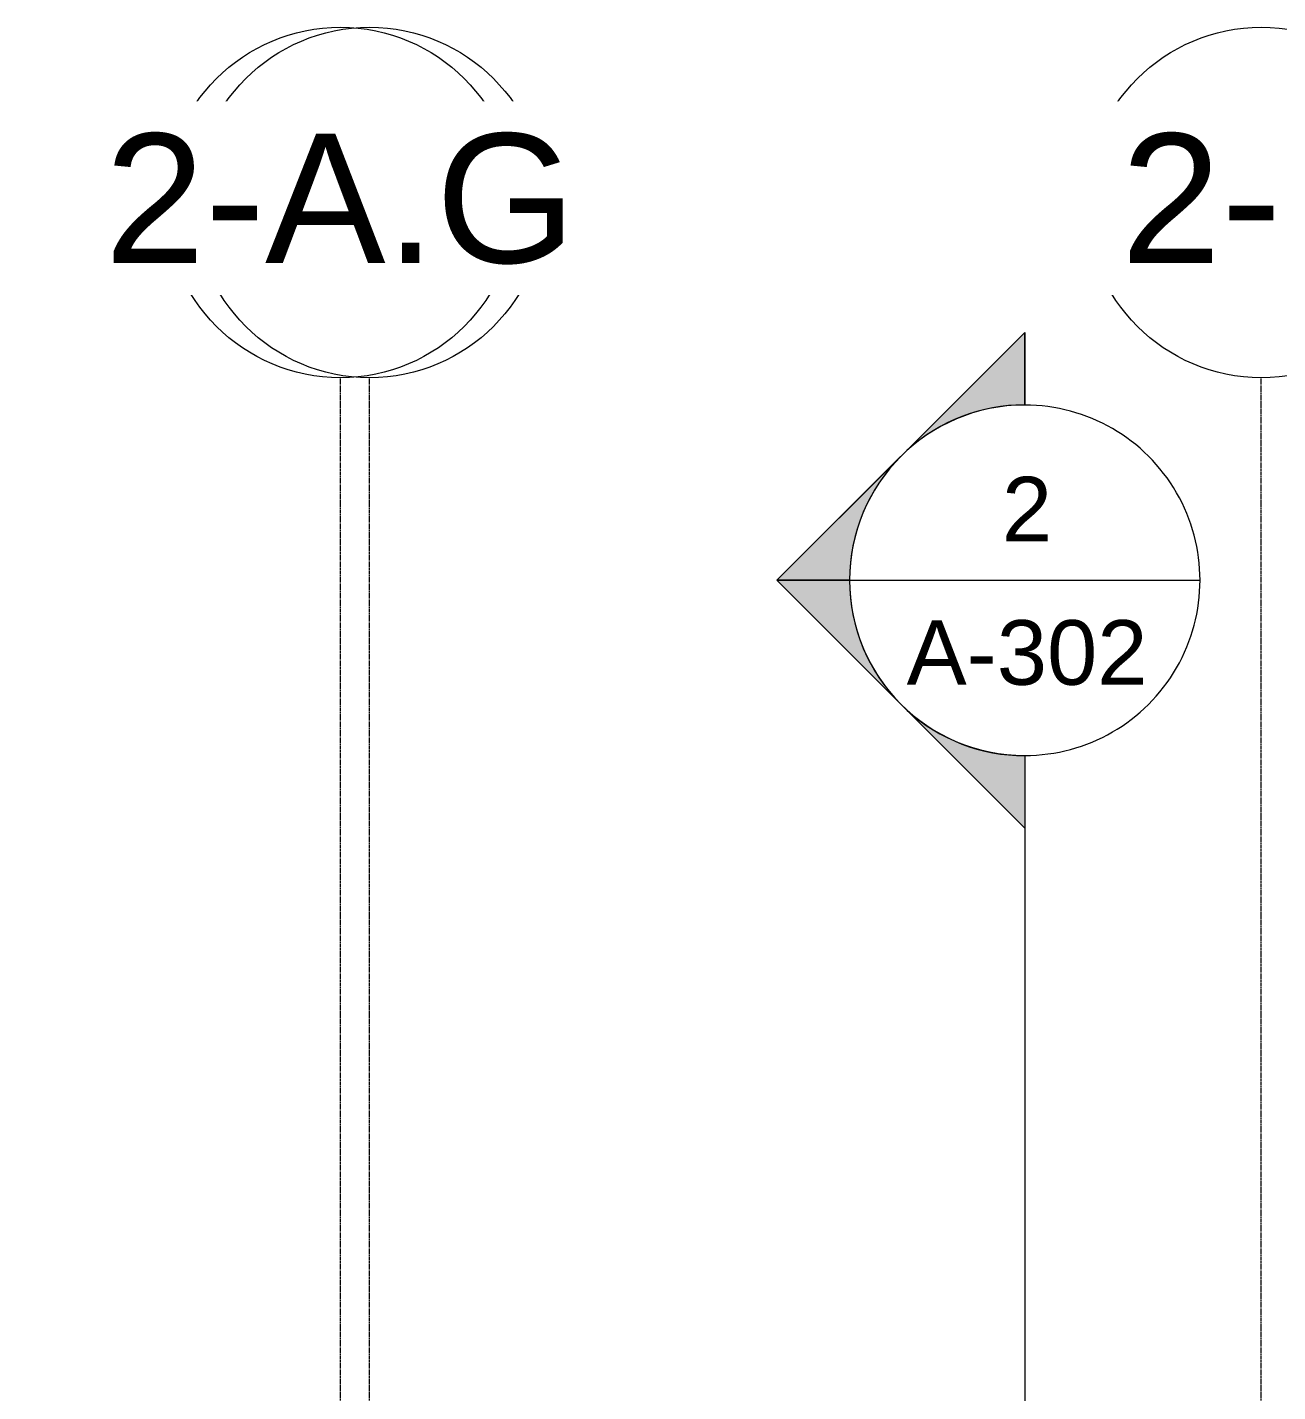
# Model space of a CAD drawing. Header units: inches. Extents: x -23034 to -8448, y -290 to 853.
# Drawn here: x -22881.1 to -22538.6, y 370.8 to 744.7 of the extents above; entities that cross this region are included whole.
import ezdxf

# ---------------------------------------------------------------- set-up
doc = ezdxf.new("R2010")
doc.units = ezdxf.units.IN
doc.header["$MEASUREMENT"] = 0
doc.linetypes.add('Grid Line 1_2_', pattern=[0.8749999999999999, 0.4999999999999999, -0.125, 0.125, -0.125])
for name, color, linetype, lineweight in [('G-ANNO-SYMB', 111, 'Continuous', 9), ('S-GRID', 1, 'Continuous', 9), ('S-GRID-IDEN', 1, 'Continuous', 9)]:
    doc.layers.add(name, color=color, linetype=linetype, lineweight=lineweight)
doc.styles.add('Arial', font='arial.ttf', dxfattribs={"height": 35.40718562874248})
doc.styles.add('Arial_1', font='arial.ttf', dxfattribs={"height": 17.70359281437124})

# ---------------------------------------------------------------- blocks, each defined once
blk = doc.blocks.new('Section - Section Head - Filled-1526-Section 15')
at = {"layer": 'G-ANNO-SYMB'}
h = blk.add_hatch(color=256, dxfattribs=at)
edge = h.paths.add_edge_path(flags=0)
edge.add_arc((-22059.8330880685, 593.1570754422742), 48.06247118192713, 89.99999999999989, 132.0783950246226, ccw=False)
edge.add_line((-22059.8330880685, 641.2195466242014), (-22059.8330880685, 661.0393264361825))
edge.add_line((-22059.8330880685, 661.0393264361825), (-22092.04199878177, 628.8304157229086))
h = blk.add_hatch(color=256, dxfattribs=at)
edge = h.paths.add_edge_path(flags=0)
edge.add_line((-22093.77421356545, 627.0982009392283), (-22127.7153390624, 593.1570754422742))
edge.add_line((-22127.7153390624, 593.1570754422742), (-22107.8330880685, 593.157075442274))
edge.add_arc((-22059.8330880685, 593.1570754422735), 48.00000000000296, 135, 179.9999999999997, ccw=False)
h = blk.add_hatch(color=256, dxfattribs=at)
edge = h.paths.add_edge_path(flags=0)
edge.add_arc((-22059.8330880685, 593.157075442274), 47.99999999999977, 180.0000000000001, 224.9999999999984, ccw=False)
edge.add_line((-22107.8330880685, 593.1570754422742), (-22127.7153390624, 593.1570754422743))
edge.add_line((-22127.7153390624, 593.1570754422743), (-22093.77421356545, 559.21594994532))
h = blk.add_hatch(color=256, dxfattribs=at)
edge = h.paths.add_edge_path(flags=0)
edge.add_line((-22092.04199878177, 557.4837351616393), (-22059.8330880685, 525.2748244483652))
edge.add_line((-22059.8330880685, 525.2748244483652), (-22059.8330880685, 545.0946042603463))
edge.add_arc((-22059.8330880685, 593.1570754422737), 48.06247118192778, 227.9216049753765, 270, ccw=False)
for p, q in [((-22127.7153390624, 593.1570754422743), (-22059.8330880685, 661.0393264361825)), ((-22092.04199878177, 628.8304157229086), (-22059.8330880685, 661.0393264361825)), ((-22059.8330880685, 641.157075442274), (-22059.8330880685, 661.0393264361825)), ((-22059.8330880685, 661.0393264361825), (-22059.8330880685, 641.2195466242014)), ((-22127.7153390624, 593.1570754422742), (-22093.77421356545, 627.0982009392283)), ((-22127.7153390624, 593.1570754422743), (-22059.8330880685, 525.2748244483656)), ((-22107.8330880685, 593.157075442274), (-22127.7153390624, 593.1570754422742)), ((-22093.77421356545, 559.21594994532), (-22127.7153390624, 593.1570754422743)), ((-22127.7153390624, 593.1570754422743), (-22107.8330880685, 593.1570754422742)), ((-22059.8330880685, 525.2748244483652), (-22092.04199878177, 557.4837351616393)), ((-22059.8330880685, 545.157075442274), (-22059.8330880685, 525.2748244483656)), ((-22059.8330880685, 545.0946042603463), (-22059.8330880685, 525.2748244483652))]:
    blk.add_line(p, q, dxfattribs=at)
for centre, radius, start, end in [((-22059.8330880685, 593.157075442274), 47.99999999999989, 89.99999999999987, 269.9999999999995), ((-22059.8330880685, 593.1570754422742), 48.06247118192713, 89.99999999999953, 132.0783950246223), ((-22059.8330880685, 593.157075442274), 47.99999999999994, 269.9999999999996, 89.99999999999993), ((-22059.8330880685, 593.1570754422735), 48.00000000000296, 134.9999999999997, 179.9999999999993), ((-22059.8330880685, 593.157075442274), 47.99999999999977, 179.9999999999997, 224.999999999998), ((-22059.8330880685, 593.1570754422737), 48.06247118192778, 227.9216049753762, 269.9999999999996)]:
    blk.add_arc(centre, radius, start, end, dxfattribs=at)
blk = doc.blocks.new('Grid - Grid Head - Circle-14747-Section 15')
at = {"layer": 'S-GRID-IDEN'}
blk.add_circle((-21143.80281039637, 696.6588239577899), 48, dxfattribs=at)

msp = doc.modelspace()

# ---------------------------------------------------------------- linework, layer by layer
at = {"layer": 'G-ANNO-SYMB'}
for p, q in [((-22655.83645674908, 593.1570754422739), (-22559.83645674908, 593.1570754422739)), ((-22607.83645674909, 545.1570754422744), (-22607.83645674909, -79.66080684492748))]:
    msp.add_line(p, q, dxfattribs=at)
at = {"layer": 'S-GRID', "linetype": 'Grid Line 1_2_'}
for p, q in [((-22795.30281039638, -132), (-22795.30281039638, 648.6588239577904)), ((-22795.30281039638, -132), (-22795.30281039638, 648.6588239577904)), ((-22787.30281039638, -132), (-22787.30281039638, 648.6588239577904)), ((-22787.30281039638, -132), (-22787.30281039638, 648.6588239577904)), ((-22543.05281039639, -132), (-22543.05281039639, 648.6588239577904)), ((-22543.05281039639, -132), (-22543.05281039639, 648.6588239577904))]:
    msp.add_line(p, q, dxfattribs=at)

# ---------------------------------------------------------------- block references
at = {"layer": 'G-ANNO-SYMB'}
msp.add_blockref('Section - Section Head - Filled-1526-Section 15', (-548.0033686805663, 0), dxfattribs=at)
at = {"layer": 'S-GRID-IDEN'}
for p in [(-1643.499999999974, 0), (-1399.249999999987, 0)]:
    msp.add_blockref('Grid - Grid Head - Circle-14747-Section 15', p, dxfattribs=at)

# ---------------------------------------------------------------- texts
at = {"layer": 'G-ANNO-SYMB', "char_height": 17.70359281437124, "attachment_point": 2, "line_spacing_factor": 0.9385317878468563, "style": 'Arial_1'}
for s, insert, width in [('2', (-22607.2217167872, 621.4953245809785), 16.41599999999998), ('A-302', (-22607.2217167872, 582.2228362023129), 78.62399999999991)]:
    msp.add_mtext(s, dxfattribs=dict(at, insert=insert, width=width))

# ---------------------------------------------------------------- next in the draw order: texts
at = {"layer": 'S-GRID-IDEN', "char_height": 35.40718562874248, "width": 85.10399999999991, "attachment_point": 2, "line_spacing_factor": 0.9385317878468563, "style": 'Arial', "bg_fill": 3, "box_fill_scale": 1.25, "bg_fill_color": 0, "bg_fill_transparency": 0}
for s, insert in [('3-1', (-22787.31203769843, 715.5325608676554)), ('3-2', (-22543.06203769844, 715.5325608676554))]:
    msp.add_mtext(s, dxfattribs=dict(at, insert=insert))

# ---------------------------------------------------------------- next in the draw order: block references
at = {"layer": 'S-GRID-IDEN'}
for p in [(-1651.499999999975, 0), (-1399.249999999987, 0)]:
    msp.add_blockref('Grid - Grid Head - Circle-14747-Section 15', p, dxfattribs=at)

# ---------------------------------------------------------------- next in the draw order: texts
at = {"layer": 'S-GRID-IDEN', "char_height": 35.40718562874248, "attachment_point": 2, "line_spacing_factor": 0.9385317878468563, "style": 'Arial', "bg_fill": 3, "box_fill_scale": 1.25, "bg_fill_color": 0, "bg_fill_transparency": 0}
for s, insert, width in [('3-1.G', (-22795.31203769843, 715.5325608676554), 147.3119999999998), ('2-B', (-22543.06203769844, 715.5325608676554), 91.5839999999999)]:
    msp.add_mtext(s, dxfattribs=dict(at, insert=insert, width=width))

# ---------------------------------------------------------------- next in the draw order: block references
at = {"layer": 'S-GRID-IDEN'}
msp.add_blockref('Grid - Grid Head - Circle-14747-Section 15', (-1643.499999999974, 0), dxfattribs=at)

# ---------------------------------------------------------------- next in the draw order: texts
at = {"layer": 'S-GRID-IDEN', "insert": (-22787.31203769843, 715.5325608676554), "char_height": 35.40718562874248, "width": 91.5839999999999, "attachment_point": 2, "line_spacing_factor": 0.9385317878468563, "style": 'Arial', "bg_fill": 3, "box_fill_scale": 1.25, "bg_fill_color": 0, "bg_fill_transparency": 0}
msp.add_mtext('2-A', dxfattribs=at)

# ---------------------------------------------------------------- next in the draw order: block references
at = {"layer": 'S-GRID-IDEN'}
msp.add_blockref('Grid - Grid Head - Circle-14747-Section 15', (-1651.499999999975, 0), dxfattribs=at)

# ---------------------------------------------------------------- next in the draw order: texts
at = {"layer": 'S-GRID-IDEN', "insert": (-22795.31203769843, 715.5325608676554), "char_height": 35.40718562874248, "width": 153.7919999999998, "attachment_point": 2, "line_spacing_factor": 0.9385317878468563, "style": 'Arial', "bg_fill": 3, "box_fill_scale": 1.25, "bg_fill_color": 0, "bg_fill_transparency": 0}
msp.add_mtext('2-A.G', dxfattribs=at)

doc.saveas('drawing.dxf')
